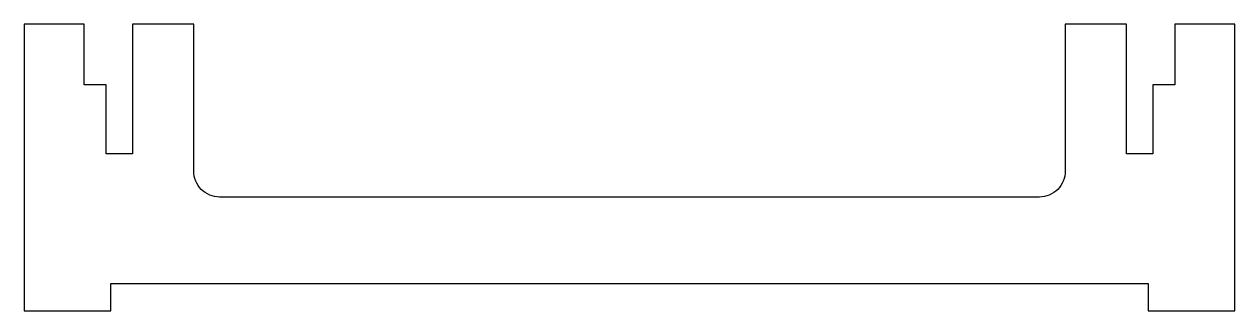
# Model space of a CAD drawing. Header units: millimetres. Extents: x -70 to 70, y -166 to -133.
import ezdxf

# ---------------------------------------------------------------- set-up
doc = ezdxf.new("R2010")
doc.units = ezdxf.units.MM
doc.layers.get('0').update_dxf_attribs({"linetype": 'CONTINUOUS'})

msp = doc.modelspace()

# ---------------------------------------------------------------- linework, layer by layer
msp.add_lwpolyline([(-60, -166.35), (-60, -163.18), (60, -163.18), (60, -166.35), (70, -166.35), (70, -133.18), (63.07, -133.18), (63.07, -140.18), (60.51, -140.18), (60.51, -148.18), (57.46, -148.18), (57.46, -133.18), (50.4, -133.18), (50.4, -150.18, -0.414214), (47.4, -153.18), (-47.4, -153.18, -0.414214), (-50.4, -150.18), (-50.4, -133.18), (-57.46, -133.18), (-57.46, -148.18), (-60.51, -148.18), (-60.51, -140.18), (-63.07, -140.18), (-63.07, -133.18), (-70, -133.18), (-70, -166.35)], format="xyb", close=True)

doc.saveas('drawing.dxf')
